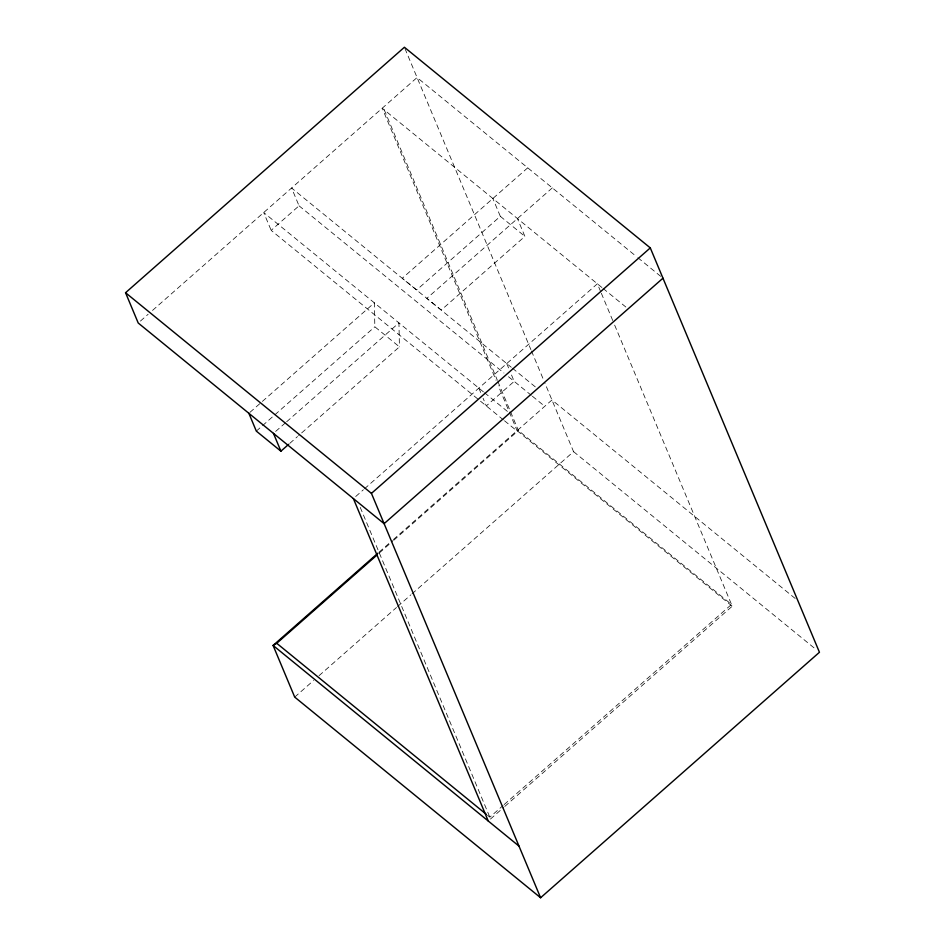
<?xml version="1.0" encoding="UTF-8"?>
<svg xmlns="http://www.w3.org/2000/svg" width="945" height="945" viewBox="0 0 945 945"><rect width="100%" height="100%" fill="white"/><g stroke="black" fill="none" stroke-linecap="round" stroke-linejoin="round"><path stroke-width="0.71" stroke-dasharray="4.72 3.54" d="M140.427 321.076L148.129 314.283M152.535 310.409L417.076 77.537L636.717 256.768M503.378 419.863L271.156 230.356L299.045 205.809L291.592 187.996L511.292 367.274M249.976 412.327L374.35 302.837L374.834 326.793L399.428 346.85L298.632 435.574M527.723 167.82L402.239 278.291L416.662 289.961L500.318 216.322L492.865 198.509M256.319 431.109L374.834 326.793M275.656 431.428L285.567 422.71M286.666 421.742L398.944 322.906L399.428 346.85M552.305 187.89L426.833 298.348L441.256 310.031L524.9 236.392L517.458 218.578M289.772 443.382L297.521 436.555M355.698 496.527L363.388 489.758M364.486 488.789L597.37 283.784L600.772 291.934M379.087 552.14L392.34 540.481M393.439 539.5L551.951 399.971L795.548 598.752M379.358 552.943L392.6 541.284M393.699 540.316L518.403 430.542L510.442 411.524M294.71 697.103L313.516 680.542M319.056 675.675L396.51 607.481M397.621 606.513L410.898 594.818M412.008 593.85L573.556 451.627L544.556 382.276M487.549 815.322L489.829 817.177L503.071 805.53M504.169 804.549L731.501 604.434L518.403 430.542L517.092 430.648L498.31 385.761M490.455 819.067L503.709 807.396M504.807 806.428L732.245 606.217L614.415 324.548M637.863 257.701L660.673 276.318M601.918 287.504L382.217 108.214L496.042 380.315M603.064 288.426L625.826 307.007M500.318 216.322L524.9 236.392M512.426 368.207L536.335 387.71M299.045 205.809L503.945 373.015M508.505 376.736L531.267 395.305M532.401 396.238L544.922 406.456M573.556 451.627L816.019 649.475M483.403 391.832L263.702 212.542L271.156 230.356M484.549 392.754L508.457 412.268M517.092 430.648L732.245 606.217M504.524 420.785L517.045 431.003M601.351 293.293L613.848 323.19M404.956 48.561L530.889 349.626M531.468 350.985L543.989 380.918M506.744 363.565L508.871 368.656M511.529 375.011L514.186 381.378L486.309 405.925L483.108 398.294M384.272 109.892L497.365 380.268M497.932 381.626L509.875 410.165M478.855 388.111L480.981 393.203M360.246 507.394L489.829 817.177"/><path stroke-width="1.42" d="M662.965 278.184L384.107 523.66L138.218 323.013L125.555 292.726L404.401 47.25L650.29 247.897L819.445 652.274L540.599 897.75L294.71 697.103L273.093 645.447L377.988 553.108M248.866 413.296L256.319 431.109L280.913 451.178L288.662 444.351M540.599 897.75L371.444 493.373L650.29 247.897M518.982 846.094L273.093 645.447L276.731 643.285L377.149 554.892M125.555 292.726L371.444 493.373M276.731 643.285L486.403 814.389M353.371 498.57L488.246 821.004M273.459 433.365L280.913 451.178"/></g></svg>
